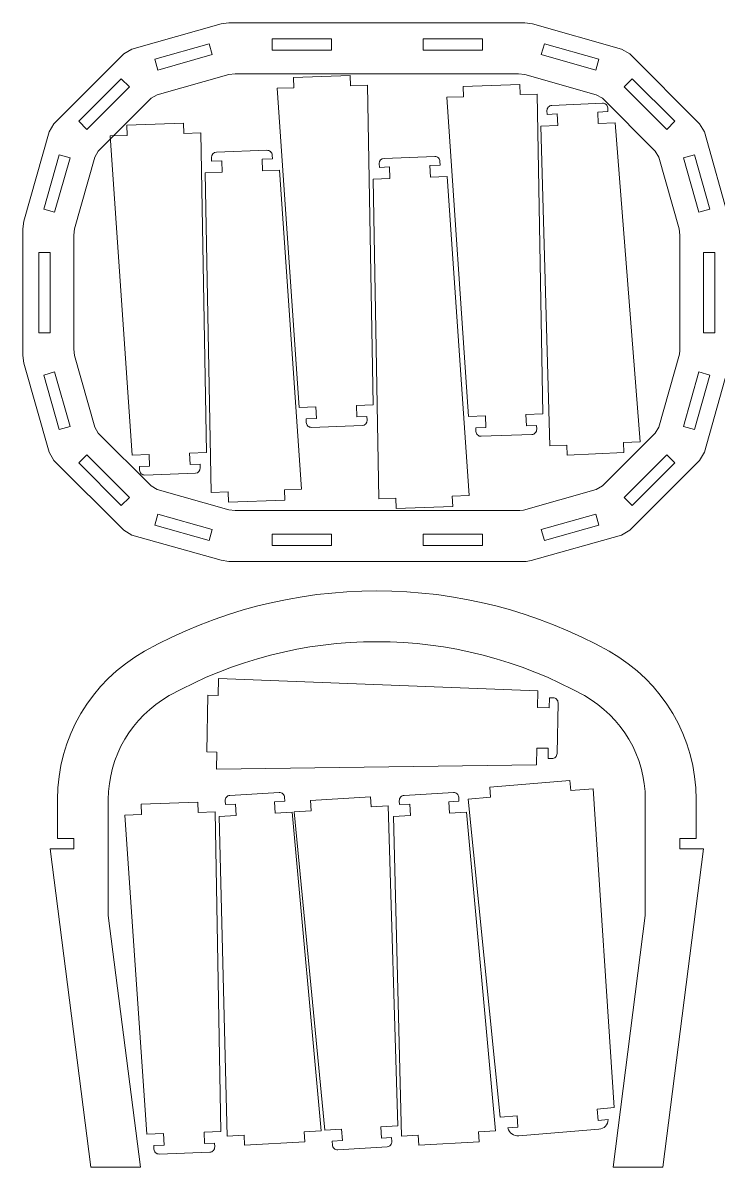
# Model space of a CAD drawing. Header units: centimetres. Extents: x -35.4 to 35.4, y -35.4 to 35.4.
# Drawn here: x -35.4 to 5.7, y -32.2 to 35.4 of the extents above; entities that cross this region are included whole.
import ezdxf

# ---------------------------------------------------------------- set-up
doc = ezdxf.new("R2010")
doc.units = ezdxf.units.CM
doc.header["$MEASUREMENT"] = 0
doc.layers.add('layer 1', color=7, linetype='Continuous')

msp = doc.modelspace()

# ---------------------------------------------------------------- linework, layer by layer
at = {"layer": 'layer 1', "color": 250, "lineweight": 9}
for points, knots in [([(4.61003, 29.39808), (4.61003, 29.39808), (0.49265, 33.51546), (0.49265, 33.51546), (0.49265, 33.51546), (0.49265, 33.51546), (0.00195, 33.8031), (0.00195, 33.8031), (0.00195, 33.8031), (0.00195, 33.8031), (-5.26412, 35.28886), (-5.26412, 35.28886), (-5.26412, 35.28886), (-5.26412, 35.28886), (-5.7126, 35.35091), (-5.7126, 35.35091), (-5.7126, 35.35091), (-5.7126, 35.35091), (-23.19644, 35.35091), (-23.19644, 35.35091), (-23.19644, 35.35091), (-23.19644, 35.35091), (-23.64492, 35.28886), (-23.64492, 35.28886), (-23.64492, 35.28886), (-23.64492, 35.28886), (-28.91099, 33.8031), (-28.91099, 33.8031), (-28.91099, 33.8031), (-28.91099, 33.8031), (-29.40169, 33.51546), (-29.40169, 33.51546), (-29.40169, 33.51546), (-29.40169, 33.51546), (-33.51907, 29.39808), (-33.51907, 29.39808), (-33.51907, 29.39808), (-33.51907, 29.39808), (-33.80671, 28.90738), (-33.80671, 28.90738), (-33.80671, 28.90738), (-33.80671, 28.90738), (-35.29247, 23.64131), (-35.29247, 23.64131), (-35.29247, 23.64131), (-35.29247, 23.64131), (-35.35452, 23.19283), (-35.35452, 23.19283), (-35.35452, 23.19283), (-35.35452, 23.19283), (-35.35452, 15.70899), (-35.35452, 15.70899), (-35.35452, 15.70899), (-35.35452, 15.70899), (-35.29247, 15.26051), (-35.29247, 15.26051), (-35.29247, 15.26051), (-35.29247, 15.26051), (-33.80671, 9.99444), (-33.80671, 9.99444), (-33.80671, 9.99444), (-33.80671, 9.99444), (-33.51907, 9.50374), (-33.51907, 9.50374), (-33.51907, 9.50374), (-33.51907, 9.50374), (-29.40169, 5.38636), (-29.40169, 5.38636), (-29.40169, 5.38636), (-29.40169, 5.38636), (-28.91099, 5.09872), (-28.91099, 5.09872), (-28.91099, 5.09872), (-28.91099, 5.09872), (-23.64492, 3.61296), (-23.64492, 3.61296), (-23.64492, 3.61296), (-23.64492, 3.61296), (-23.19644, 3.55091), (-23.19644, 3.55091), (-23.19644, 3.55091), (-23.19644, 3.55091), (-5.63964, 3.55091), (-5.63964, 3.55091), (-5.63964, 3.55091), (-5.63964, 3.55091), (-5.33434, 3.59315), (-5.33434, 3.59315), (-5.33434, 3.59315), (-5.33434, 3.59315), (0.00195, 5.09872), (0.00195, 5.09872), (0.00195, 5.09872), (0.00195, 5.09872), (0.49265, 5.38636), (0.49265, 5.38636), (0.49265, 5.38636), (0.49265, 5.38636), (4.61003, 9.50374), (4.61003, 9.50374), (4.61003, 9.50374), (4.61003, 9.50374), (4.89767, 9.99444), (4.89767, 9.99444), (4.89767, 9.99444), (4.89767, 9.99444), (6.40324, 15.33073), (6.40324, 15.33073), (6.40324, 15.33073), (6.40324, 15.33073), (6.44548, 15.63603), (6.44548, 15.63603), (6.44548, 15.63603), (6.44548, 15.63603), (6.44548, 23.19283), (6.44548, 23.19283), (6.44548, 23.19283), (6.44548, 23.19283), (6.38343, 23.64131), (6.38343, 23.64131), (6.38343, 23.64131), (6.38343, 23.64131), (4.89767, 28.90738), (4.89767, 28.90738), (4.89767, 28.90738), (4.89767, 28.90738), (4.61003, 29.39808), (4.61003, 29.39808)], [0, 0, 0, 0, 0.03030303, 0.03030303, 0.03030303, 0.03030303, 0.06060606, 0.06060606, 0.06060606, 0.06060606, 0.09090909, 0.09090909, 0.09090909, 0.09090909, 0.12121212, 0.12121212, 0.12121212, 0.12121212, 0.15151515, 0.15151515, 0.15151515, 0.15151515, 0.18181818, 0.18181818, 0.18181818, 0.18181818, 0.21212121, 0.21212121, 0.21212121, 0.21212121, 0.24242424, 0.24242424, 0.24242424, 0.24242424, 0.27272727, 0.27272727, 0.27272727, 0.27272727, 0.3030303, 0.3030303, 0.3030303, 0.3030303, 0.33333333, 0.33333333, 0.33333333, 0.33333333, 0.36363636, 0.36363636, 0.36363636, 0.36363636, 0.39393939, 0.39393939, 0.39393939, 0.39393939, 0.42424242, 0.42424242, 0.42424242, 0.42424242, 0.45454545, 0.45454545, 0.45454545, 0.45454545, 0.48484848, 0.48484848, 0.48484848, 0.48484848, 0.51515152, 0.51515152, 0.51515152, 0.51515152, 0.54545455, 0.54545455, 0.54545455, 0.54545455, 0.57575758, 0.57575758, 0.57575758, 0.57575758, 0.60606061, 0.60606061, 0.60606061, 0.60606061, 0.63636364, 0.63636364, 0.63636364, 0.63636364, 0.66666667, 0.66666667, 0.66666667, 0.66666667, 0.6969697, 0.6969697, 0.6969697, 0.6969697, 0.72727273, 0.72727273, 0.72727273, 0.72727273, 0.75757576, 0.75757576, 0.75757576, 0.75757576, 0.78787879, 0.78787879, 0.78787879, 0.78787879, 0.81818182, 0.81818182, 0.81818182, 0.81818182, 0.84848485, 0.84848485, 0.84848485, 0.84848485, 0.87878788, 0.87878788, 0.87878788, 0.87878788, 0.90909091, 0.90909091, 0.90909091, 0.90909091, 0.93939394, 0.93939394, 0.93939394, 0.93939394, 1, 1, 1, 1]), ([(-24.16929, 33.47527), (-24.16929, 33.47527), (-27.38757, 32.56728), (-27.38757, 32.56728), (-27.38757, 32.56728), (-27.38757, 32.56728), (-27.56955, 33.21227), (-27.56955, 33.21227), (-27.56955, 33.21227), (-27.56955, 33.21227), (-24.35127, 34.12026), (-24.35127, 34.12026), (-24.35127, 34.12026), (-24.35127, 34.12026), (-24.16929, 33.47527), (-24.16929, 33.47527)], [0, 0, 0, 0, 0.2, 0.2, 0.2, 0.2, 0.4, 0.4, 0.4, 0.4, 0.6, 0.6, 0.6, 0.6, 1, 1, 1, 1]), ([(-17.12625, 33.7471), (-17.12625, 33.7471), (-20.62625, 33.7471), (-20.62625, 33.7471), (-20.62625, 33.7471), (-20.62625, 33.7471), (-20.62625, 34.41727), (-20.62625, 34.41727), (-20.62625, 34.41727), (-20.62625, 34.41727), (-17.12625, 34.41727), (-17.12625, 34.41727), (-17.12625, 34.41727), (-17.12625, 34.41727), (-17.12625, 33.7471), (-17.12625, 33.7471)], [0, 0, 0, 0, 0.2, 0.2, 0.2, 0.2, 0.4, 0.4, 0.4, 0.4, 0.6, 0.6, 0.6, 0.6, 1, 1, 1, 1]), ([(-8.20983, 33.7471), (-8.20983, 33.7471), (-11.70983, 33.7471), (-11.70983, 33.7471), (-11.70983, 33.7471), (-11.70983, 33.7471), (-11.70983, 34.41727), (-11.70983, 34.41727), (-11.70983, 34.41727), (-11.70983, 34.41727), (-8.20983, 34.41727), (-8.20983, 34.41727), (-8.20983, 34.41727), (-8.20983, 34.41727), (-8.20983, 33.7471), (-8.20983, 33.7471)], [0, 0, 0, 0, 0.2, 0.2, 0.2, 0.2, 0.4, 0.4, 0.4, 0.4, 0.6, 0.6, 0.6, 0.6, 1, 1, 1, 1]), ([(-1.52147, 32.56728), (-1.52147, 32.56728), (-4.73975, 33.47527), (-4.73975, 33.47527), (-4.73975, 33.47527), (-4.73975, 33.47527), (-4.55777, 34.12026), (-4.55777, 34.12026), (-4.55777, 34.12026), (-4.55777, 34.12026), (-1.33949, 33.21227), (-1.33949, 33.21227), (-1.33949, 33.21227), (-1.33949, 33.21227), (-1.52147, 32.56728), (-1.52147, 32.56728)], [0, 0, 0, 0, 0.2, 0.2, 0.2, 0.2, 0.4, 0.4, 0.4, 0.4, 0.6, 0.6, 0.6, 0.6, 1, 1, 1, 1]), ([(-5.71842, 32.29991), (-5.71842, 32.29991), (-1.48809, 31.10638), (-1.48809, 31.10638), (-1.48809, 31.10638), (-1.48809, 31.10638), (-1.13242, 30.89789), (-1.13242, 30.89789), (-1.13242, 30.89789), (-1.13242, 30.89789), (1.99246, 27.77301), (1.99246, 27.77301), (1.99246, 27.77301), (1.99246, 27.77301), (2.20095, 27.41734), (2.20095, 27.41734), (2.20095, 27.41734), (2.20095, 27.41734), (3.39448, 23.18701), (3.39448, 23.18701), (3.39448, 23.18701), (3.39448, 23.18701), (3.44548, 22.81845), (3.44548, 22.81845), (3.44548, 22.81845), (3.44548, 22.81845), (3.44548, 16.01041), (3.44548, 16.01041), (3.44548, 16.01041), (3.44548, 16.01041), (3.4143, 15.78503), (3.4143, 15.78503), (3.4143, 15.78503), (3.4143, 15.78503), (2.20095, 11.48448), (2.20095, 11.48448), (2.20095, 11.48448), (2.20095, 11.48448), (1.99246, 11.12881), (1.99246, 11.12881), (1.99246, 11.12881), (1.99246, 11.12881), (-1.13242, 8.00393), (-1.13242, 8.00393), (-1.13242, 8.00393), (-1.13242, 8.00393), (-1.48809, 7.79544), (-1.48809, 7.79544), (-1.48809, 7.79544), (-1.48809, 7.79544), (-5.78864, 6.58209), (-5.78864, 6.58209), (-5.78864, 6.58209), (-5.78864, 6.58209), (-6.01402, 6.55091), (-6.01402, 6.55091), (-6.01402, 6.55091), (-6.01402, 6.55091), (-22.82206, 6.55091), (-22.82206, 6.55091), (-22.82206, 6.55091), (-22.82206, 6.55091), (-23.19062, 6.60191), (-23.19062, 6.60191), (-23.19062, 6.60191), (-23.19062, 6.60191), (-27.42095, 7.79544), (-27.42095, 7.79544), (-27.42095, 7.79544), (-27.42095, 7.79544), (-27.77662, 8.00393), (-27.77662, 8.00393), (-27.77662, 8.00393), (-27.77662, 8.00393), (-30.9015, 11.12881), (-30.9015, 11.12881), (-30.9015, 11.12881), (-30.9015, 11.12881), (-31.10999, 11.48448), (-31.10999, 11.48448), (-31.10999, 11.48448), (-31.10999, 11.48448), (-32.30352, 15.71481), (-32.30352, 15.71481), (-32.30352, 15.71481), (-32.30352, 15.71481), (-32.35452, 16.08337), (-32.35452, 16.08337), (-32.35452, 16.08337), (-32.35452, 16.08337), (-32.35452, 22.81845), (-32.35452, 22.81845), (-32.35452, 22.81845), (-32.35452, 22.81845), (-32.30352, 23.18701), (-32.30352, 23.18701), (-32.30352, 23.18701), (-32.30352, 23.18701), (-31.10999, 27.41734), (-31.10999, 27.41734), (-31.10999, 27.41734), (-31.10999, 27.41734), (-30.9015, 27.77301), (-30.9015, 27.77301), (-30.9015, 27.77301), (-30.9015, 27.77301), (-27.77662, 30.89789), (-27.77662, 30.89789), (-27.77662, 30.89789), (-27.77662, 30.89789), (-27.42095, 31.10638), (-27.42095, 31.10638), (-27.42095, 31.10638), (-27.42095, 31.10638), (-23.19062, 32.29991), (-23.19062, 32.29991), (-23.19062, 32.29991), (-23.19062, 32.29991), (-22.82206, 32.35091), (-22.82206, 32.35091), (-22.82206, 32.35091), (-22.82206, 32.35091), (-6.08698, 32.35091), (-6.08698, 32.35091), (-6.08698, 32.35091), (-6.08698, 32.35091), (-5.71842, 32.29991), (-5.71842, 32.29991)], [0, 0, 0, 0, 0.03030303, 0.03030303, 0.03030303, 0.03030303, 0.06060606, 0.06060606, 0.06060606, 0.06060606, 0.09090909, 0.09090909, 0.09090909, 0.09090909, 0.12121212, 0.12121212, 0.12121212, 0.12121212, 0.15151515, 0.15151515, 0.15151515, 0.15151515, 0.18181818, 0.18181818, 0.18181818, 0.18181818, 0.21212121, 0.21212121, 0.21212121, 0.21212121, 0.24242424, 0.24242424, 0.24242424, 0.24242424, 0.27272727, 0.27272727, 0.27272727, 0.27272727, 0.3030303, 0.3030303, 0.3030303, 0.3030303, 0.33333333, 0.33333333, 0.33333333, 0.33333333, 0.36363636, 0.36363636, 0.36363636, 0.36363636, 0.39393939, 0.39393939, 0.39393939, 0.39393939, 0.42424242, 0.42424242, 0.42424242, 0.42424242, 0.45454545, 0.45454545, 0.45454545, 0.45454545, 0.48484848, 0.48484848, 0.48484848, 0.48484848, 0.51515152, 0.51515152, 0.51515152, 0.51515152, 0.54545455, 0.54545455, 0.54545455, 0.54545455, 0.57575758, 0.57575758, 0.57575758, 0.57575758, 0.60606061, 0.60606061, 0.60606061, 0.60606061, 0.63636364, 0.63636364, 0.63636364, 0.63636364, 0.66666667, 0.66666667, 0.66666667, 0.66666667, 0.6969697, 0.6969697, 0.6969697, 0.6969697, 0.72727273, 0.72727273, 0.72727273, 0.72727273, 0.75757576, 0.75757576, 0.75757576, 0.75757576, 0.78787879, 0.78787879, 0.78787879, 0.78787879, 0.81818182, 0.81818182, 0.81818182, 0.81818182, 0.84848485, 0.84848485, 0.84848485, 0.84848485, 0.87878788, 0.87878788, 0.87878788, 0.87878788, 0.90909091, 0.90909091, 0.90909091, 0.90909091, 0.93939394, 0.93939394, 0.93939394, 0.93939394, 1, 1, 1, 1]), ([(-29.06762, 31.58247), (-29.06762, 31.58247), (-31.58608, 29.06401), (-31.58608, 29.06401), (-31.58608, 29.06401), (-31.58608, 29.06401), (-32.05996, 29.53789), (-32.05996, 29.53789), (-32.05996, 29.53789), (-32.05996, 29.53789), (-29.5415, 32.05635), (-29.5415, 32.05635), (-29.5415, 32.05635), (-29.5415, 32.05635), (-29.06762, 31.58247), (-29.06762, 31.58247)], [0, 0, 0, 0, 0.2, 0.2, 0.2, 0.2, 0.4, 0.4, 0.4, 0.4, 0.6, 0.6, 0.6, 0.6, 1, 1, 1, 1]), ([(-20.34394, 31.48599), (-20.34394, 31.48599), (-19.04763, 12.63776), (-19.04763, 12.63776), (-19.04763, 12.63776), (-19.04763, 12.63776), (-18.04828, 12.67346), (-18.04828, 12.67346), (-18.04828, 12.67346), (-18.04828, 12.67346), (-18.024, 11.99389), (-18.024, 11.99389), (-18.024, 11.99389), (-18.024, 11.99389), (-18.62362, 11.97247), (-18.62362, 11.97247), (-18.62362, 11.97247), (-18.62362, 11.97247), (-18.61576, 11.75261), (-18.61576, 11.75261), (-18.61576, 11.75261), (-18.61292, 11.6731), (-18.57861, 11.59798), (-18.52038, 11.54376), (-18.52038, 11.54376), (-18.46214, 11.48955), (-18.38476, 11.46068), (-18.30524, 11.46352), (-18.30524, 11.46352), (-18.30524, 11.46352), (-15.31758, 11.57027), (-15.31758, 11.57027), (-15.31758, 11.57027), (-15.152, 11.57618), (-15.02257, 11.7152), (-15.02849, 11.88078), (-15.02849, 11.88078), (-15.02849, 11.88078), (-15.03634, 12.10064), (-15.03634, 12.10064), (-15.03634, 12.10064), (-15.03634, 12.10064), (-15.63596, 12.07921), (-15.63596, 12.07921), (-15.63596, 12.07921), (-15.63596, 12.07921), (-15.66024, 12.75878), (-15.66024, 12.75878), (-15.66024, 12.75878), (-15.66024, 12.75878), (-14.66088, 12.79448), (-14.66088, 12.79448), (-14.66088, 12.79448), (-14.66088, 12.79448), (-15.00345, 31.67679), (-15.00345, 31.67679), (-15.00345, 31.67679), (-15.00345, 31.67679), (-16.00282, 31.64109), (-16.00282, 31.64109), (-16.00282, 31.64109), (-16.00282, 31.64109), (-16.02424, 32.24071), (-16.02424, 32.24071), (-16.02424, 32.24071), (-16.02424, 32.24071), (-19.36601, 32.12131), (-19.36601, 32.12131), (-19.36601, 32.12131), (-19.36601, 32.12131), (-19.34458, 31.5217), (-19.34458, 31.5217), (-19.34458, 31.5217), (-19.34458, 31.5217), (-20.34394, 31.48599), (-20.34394, 31.48599)], [0, 0, 0, 0, 0.05, 0.05, 0.05, 0.05, 0.1, 0.1, 0.1, 0.1, 0.15, 0.15, 0.15, 0.15, 0.2, 0.2, 0.2, 0.2, 0.25, 0.25, 0.25, 0.25, 0.3, 0.3, 0.3, 0.3, 0.35, 0.35, 0.35, 0.35, 0.4, 0.4, 0.4, 0.4, 0.45, 0.45, 0.45, 0.45, 0.5, 0.5, 0.5, 0.5, 0.55, 0.55, 0.55, 0.55, 0.6, 0.6, 0.6, 0.6, 0.65, 0.65, 0.65, 0.65, 0.7, 0.7, 0.7, 0.7, 0.75, 0.75, 0.75, 0.75, 0.8, 0.8, 0.8, 0.8, 0.85, 0.85, 0.85, 0.85, 0.9, 0.9, 0.9, 0.9, 1, 1, 1, 1]), ([(2.67704, 29.06401), (2.67704, 29.06401), (0.15858, 31.58247), (0.15858, 31.58247), (0.15858, 31.58247), (0.15858, 31.58247), (0.63246, 32.05635), (0.63246, 32.05635), (0.63246, 32.05635), (0.63246, 32.05635), (3.15092, 29.53789), (3.15092, 29.53789), (3.15092, 29.53789), (3.15092, 29.53789), (2.67704, 29.06401), (2.67704, 29.06401)], [0, 0, 0, 0, 0.2, 0.2, 0.2, 0.2, 0.4, 0.4, 0.4, 0.4, 0.6, 0.6, 0.6, 0.6, 1, 1, 1, 1]), ([(-4.98643, 31.14774), (-4.98643, 31.14774), (-4.64386, 12.26543), (-4.64386, 12.26543), (-4.64386, 12.26543), (-4.64386, 12.26543), (-5.64322, 12.22973), (-5.64322, 12.22973), (-5.64322, 12.22973), (-5.64322, 12.22973), (-5.61894, 11.55016), (-5.61894, 11.55016), (-5.61894, 11.55016), (-5.61894, 11.55016), (-5.01932, 11.57159), (-5.01932, 11.57159), (-5.01932, 11.57159), (-5.01932, 11.57159), (-5.01147, 11.35173), (-5.01147, 11.35173), (-5.01147, 11.35173), (-5.00863, 11.27221), (-5.03749, 11.19483), (-5.0917, 11.13659), (-5.0917, 11.13659), (-5.14592, 11.07837), (-5.22105, 11.04406), (-5.30056, 11.04122), (-5.30056, 11.04122), (-5.30056, 11.04122), (-8.28822, 10.93447), (-8.28822, 10.93447), (-8.28822, 10.93447), (-8.36774, 10.93163), (-8.44512, 10.9605), (-8.50336, 11.01471), (-8.50336, 11.01471), (-8.56159, 11.06893), (-8.5959, 11.14405), (-8.59874, 11.22356), (-8.59874, 11.22356), (-8.59874, 11.22356), (-8.6066, 11.44342), (-8.6066, 11.44342), (-8.6066, 11.44342), (-8.6066, 11.44342), (-8.00698, 11.46484), (-8.00698, 11.46484), (-8.00698, 11.46484), (-8.00698, 11.46484), (-8.03126, 12.14441), (-8.03126, 12.14441), (-8.03126, 12.14441), (-8.03126, 12.14441), (-9.03061, 12.10871), (-9.03061, 12.10871), (-9.03061, 12.10871), (-9.03061, 12.10871), (-10.32692, 30.95694), (-10.32692, 30.95694), (-10.32692, 30.95694), (-10.32692, 30.95694), (-9.32756, 30.99265), (-9.32756, 30.99265), (-9.32756, 30.99265), (-9.32756, 30.99265), (-9.34899, 31.59226), (-9.34899, 31.59226), (-9.34899, 31.59226), (-9.34899, 31.59226), (-6.00722, 31.71166), (-6.00722, 31.71166), (-6.00722, 31.71166), (-6.00722, 31.71166), (-5.9858, 31.11204), (-5.9858, 31.11204), (-5.9858, 31.11204), (-5.9858, 31.11204), (-4.98643, 31.14774), (-4.98643, 31.14774)], [0, 0, 0, 0, 0.04761905, 0.04761905, 0.04761905, 0.04761905, 0.0952381, 0.0952381, 0.0952381, 0.0952381, 0.14285714, 0.14285714, 0.14285714, 0.14285714, 0.19047619, 0.19047619, 0.19047619, 0.19047619, 0.23809524, 0.23809524, 0.23809524, 0.23809524, 0.28571429, 0.28571429, 0.28571429, 0.28571429, 0.33333333, 0.33333333, 0.33333333, 0.33333333, 0.38095238, 0.38095238, 0.38095238, 0.38095238, 0.42857143, 0.42857143, 0.42857143, 0.42857143, 0.47619048, 0.47619048, 0.47619048, 0.47619048, 0.52380952, 0.52380952, 0.52380952, 0.52380952, 0.57142857, 0.57142857, 0.57142857, 0.57142857, 0.61904762, 0.61904762, 0.61904762, 0.61904762, 0.66666667, 0.66666667, 0.66666667, 0.66666667, 0.71428571, 0.71428571, 0.71428571, 0.71428571, 0.76190476, 0.76190476, 0.76190476, 0.76190476, 0.80952381, 0.80952381, 0.80952381, 0.80952381, 0.85714286, 0.85714286, 0.85714286, 0.85714286, 0.9047619, 0.9047619, 0.9047619, 0.9047619, 1, 1, 1, 1]), ([(-4.23267, 10.37194), (-4.23267, 10.37194), (-4.76144, 29.24996), (-4.76144, 29.24996), (-4.76144, 29.24996), (-4.76144, 29.24996), (-3.76248, 29.29551), (-3.76248, 29.29551), (-3.76248, 29.29551), (-3.76248, 29.29551), (-3.79346, 29.97481), (-3.79346, 29.97481), (-3.79346, 29.97481), (-3.79346, 29.97481), (-4.39284, 29.94747), (-4.39284, 29.94747), (-4.39284, 29.94747), (-4.39284, 29.94747), (-4.40286, 30.16724), (-4.40286, 30.16724), (-4.40286, 30.16724), (-4.40648, 30.24673), (-4.37839, 30.32439), (-4.32475, 30.38316), (-4.32475, 30.38316), (-4.27111, 30.44191), (-4.19632, 30.47696), (-4.11684, 30.48058), (-4.11684, 30.48058), (-4.11684, 30.48058), (-1.13038, 30.61679), (-1.13038, 30.61679), (-1.13038, 30.61679), (-1.05089, 30.62042), (-0.97323, 30.59231), (-0.91446, 30.53868), (-0.91446, 30.53868), (-0.8557, 30.48503), (-0.82065, 30.41026), (-0.81703, 30.33078), (-0.81703, 30.33078), (-0.81703, 30.33078), (-0.807, 30.11101), (-0.807, 30.11101), (-0.807, 30.11101), (-0.807, 30.11101), (-1.40638, 30.08367), (-1.40638, 30.08367), (-1.40638, 30.08367), (-1.40638, 30.08367), (-1.3754, 29.40438), (-1.3754, 29.40438), (-1.3754, 29.40438), (-1.3754, 29.40438), (-0.37645, 29.44993), (-0.37645, 29.44993), (-0.37645, 29.44993), (-0.37645, 29.44993), (1.10567, 10.6154), (1.10567, 10.6154), (1.10567, 10.6154), (1.10567, 10.6154), (0.10671, 10.56984), (0.10671, 10.56984), (0.10671, 10.56984), (0.10671, 10.56984), (0.13406, 9.97047), (0.13406, 9.97047), (0.13406, 9.97047), (0.13406, 9.97047), (-3.20637, 9.81812), (-3.20637, 9.81812), (-3.20637, 9.81812), (-3.20637, 9.81812), (-3.23371, 10.4175), (-3.23371, 10.4175), (-3.23371, 10.4175), (-3.23371, 10.4175), (-4.23267, 10.37194), (-4.23267, 10.37194)], [0, 0, 0, 0, 0.04761905, 0.04761905, 0.04761905, 0.04761905, 0.0952381, 0.0952381, 0.0952381, 0.0952381, 0.14285714, 0.14285714, 0.14285714, 0.14285714, 0.19047619, 0.19047619, 0.19047619, 0.19047619, 0.23809524, 0.23809524, 0.23809524, 0.23809524, 0.28571429, 0.28571429, 0.28571429, 0.28571429, 0.33333333, 0.33333333, 0.33333333, 0.33333333, 0.38095238, 0.38095238, 0.38095238, 0.38095238, 0.42857143, 0.42857143, 0.42857143, 0.42857143, 0.47619048, 0.47619048, 0.47619048, 0.47619048, 0.52380952, 0.52380952, 0.52380952, 0.52380952, 0.57142857, 0.57142857, 0.57142857, 0.57142857, 0.61904762, 0.61904762, 0.61904762, 0.61904762, 0.66666667, 0.66666667, 0.66666667, 0.66666667, 0.71428571, 0.71428571, 0.71428571, 0.71428571, 0.76190476, 0.76190476, 0.76190476, 0.76190476, 0.80952381, 0.80952381, 0.80952381, 0.80952381, 0.85714286, 0.85714286, 0.85714286, 0.85714286, 0.9047619, 0.9047619, 0.9047619, 0.9047619, 1, 1, 1, 1]), ([(-30.19163, 28.67094), (-30.19163, 28.67094), (-28.89532, 9.82271), (-28.89532, 9.82271), (-28.89532, 9.82271), (-28.89532, 9.82271), (-27.89597, 9.85841), (-27.89597, 9.85841), (-27.89597, 9.85841), (-27.89597, 9.85841), (-27.87169, 9.17884), (-27.87169, 9.17884), (-27.87169, 9.17884), (-27.87169, 9.17884), (-28.47131, 9.15742), (-28.47131, 9.15742), (-28.47131, 9.15742), (-28.47131, 9.15742), (-28.46345, 8.93756), (-28.46345, 8.93756), (-28.46345, 8.93756), (-28.46061, 8.85805), (-28.4263, 8.78293), (-28.36807, 8.72871), (-28.36807, 8.72871), (-28.30983, 8.6745), (-28.23245, 8.64563), (-28.15293, 8.64847), (-28.15293, 8.64847), (-28.15293, 8.64847), (-25.16527, 8.75522), (-25.16527, 8.75522), (-25.16527, 8.75522), (-24.99969, 8.76113), (-24.87026, 8.90015), (-24.87618, 9.06573), (-24.87618, 9.06573), (-24.87618, 9.06573), (-24.88403, 9.28559), (-24.88403, 9.28559), (-24.88403, 9.28559), (-24.88403, 9.28559), (-25.48365, 9.26416), (-25.48365, 9.26416), (-25.48365, 9.26416), (-25.48365, 9.26416), (-25.50793, 9.94373), (-25.50793, 9.94373), (-25.50793, 9.94373), (-25.50793, 9.94373), (-24.50857, 9.97943), (-24.50857, 9.97943), (-24.50857, 9.97943), (-24.50857, 9.97943), (-24.85114, 28.86174), (-24.85114, 28.86174), (-24.85114, 28.86174), (-24.85114, 28.86174), (-25.85051, 28.82604), (-25.85051, 28.82604), (-25.85051, 28.82604), (-25.85051, 28.82604), (-25.87193, 29.42566), (-25.87193, 29.42566), (-25.87193, 29.42566), (-25.87193, 29.42566), (-29.2137, 29.30626), (-29.2137, 29.30626), (-29.2137, 29.30626), (-29.2137, 29.30626), (-29.19227, 28.70665), (-29.19227, 28.70665), (-29.19227, 28.70665), (-29.19227, 28.70665), (-30.19163, 28.67094), (-30.19163, 28.67094)], [0, 0, 0, 0, 0.05, 0.05, 0.05, 0.05, 0.1, 0.1, 0.1, 0.1, 0.15, 0.15, 0.15, 0.15, 0.2, 0.2, 0.2, 0.2, 0.25, 0.25, 0.25, 0.25, 0.3, 0.3, 0.3, 0.3, 0.35, 0.35, 0.35, 0.35, 0.4, 0.4, 0.4, 0.4, 0.45, 0.45, 0.45, 0.45, 0.5, 0.5, 0.5, 0.5, 0.55, 0.55, 0.55, 0.55, 0.6, 0.6, 0.6, 0.6, 0.65, 0.65, 0.65, 0.65, 0.7, 0.7, 0.7, 0.7, 0.75, 0.75, 0.75, 0.75, 0.8, 0.8, 0.8, 0.8, 0.85, 0.85, 0.85, 0.85, 0.9, 0.9, 0.9, 0.9, 1, 1, 1, 1]), ([(-18.89941, 7.80491), (-18.89941, 7.80491), (-20.19572, 26.65314), (-20.19572, 26.65314), (-20.19572, 26.65314), (-20.19572, 26.65314), (-21.19507, 26.61744), (-21.19507, 26.61744), (-21.19507, 26.61744), (-21.19507, 26.61744), (-21.21935, 27.29701), (-21.21935, 27.29701), (-21.21935, 27.29701), (-21.21935, 27.29701), (-20.61973, 27.31843), (-20.61973, 27.31843), (-20.61973, 27.31843), (-20.61973, 27.31843), (-20.62759, 27.53829), (-20.62759, 27.53829), (-20.62759, 27.53829), (-20.63043, 27.6178), (-20.66474, 27.69292), (-20.72297, 27.74714), (-20.72297, 27.74714), (-20.78121, 27.80135), (-20.85859, 27.83022), (-20.93811, 27.82738), (-20.93811, 27.82738), (-20.93811, 27.82738), (-23.92577, 27.72063), (-23.92577, 27.72063), (-23.92577, 27.72063), (-24.09135, 27.71472), (-24.22078, 27.5757), (-24.21486, 27.41012), (-24.21486, 27.41012), (-24.21486, 27.41012), (-24.20701, 27.19026), (-24.20701, 27.19026), (-24.20701, 27.19026), (-24.20701, 27.19026), (-23.60739, 27.21169), (-23.60739, 27.21169), (-23.60739, 27.21169), (-23.60739, 27.21169), (-23.58311, 26.53212), (-23.58311, 26.53212), (-23.58311, 26.53212), (-23.58311, 26.53212), (-24.58247, 26.49642), (-24.58247, 26.49642), (-24.58247, 26.49642), (-24.58247, 26.49642), (-24.2399, 7.61411), (-24.2399, 7.61411), (-24.2399, 7.61411), (-24.2399, 7.61411), (-23.24053, 7.64981), (-23.24053, 7.64981), (-23.24053, 7.64981), (-23.24053, 7.64981), (-23.21911, 7.05019), (-23.21911, 7.05019), (-23.21911, 7.05019), (-23.21911, 7.05019), (-19.87734, 7.16959), (-19.87734, 7.16959), (-19.87734, 7.16959), (-19.87734, 7.16959), (-19.89877, 7.7692), (-19.89877, 7.7692), (-19.89877, 7.7692), (-19.89877, 7.7692), (-18.89941, 7.80491), (-18.89941, 7.80491)], [0, 0, 0, 0, 0.05, 0.05, 0.05, 0.05, 0.1, 0.1, 0.1, 0.1, 0.15, 0.15, 0.15, 0.15, 0.2, 0.2, 0.2, 0.2, 0.25, 0.25, 0.25, 0.25, 0.3, 0.3, 0.3, 0.3, 0.35, 0.35, 0.35, 0.35, 0.4, 0.4, 0.4, 0.4, 0.45, 0.45, 0.45, 0.45, 0.5, 0.5, 0.5, 0.5, 0.55, 0.55, 0.55, 0.55, 0.6, 0.6, 0.6, 0.6, 0.65, 0.65, 0.65, 0.65, 0.7, 0.7, 0.7, 0.7, 0.75, 0.75, 0.75, 0.75, 0.8, 0.8, 0.8, 0.8, 0.85, 0.85, 0.85, 0.85, 0.9, 0.9, 0.9, 0.9, 1, 1, 1, 1]), ([(-32.57089, 27.38396), (-32.57089, 27.38396), (-33.47888, 24.16568), (-33.47888, 24.16568), (-33.47888, 24.16568), (-33.47888, 24.16568), (-34.12387, 24.34766), (-34.12387, 24.34766), (-34.12387, 24.34766), (-34.12387, 24.34766), (-33.21588, 27.56594), (-33.21588, 27.56594), (-33.21588, 27.56594), (-33.21588, 27.56594), (-32.57089, 27.38396), (-32.57089, 27.38396)], [0, 0, 0, 0, 0.2, 0.2, 0.2, 0.2, 0.4, 0.4, 0.4, 0.4, 0.6, 0.6, 0.6, 0.6, 1, 1, 1, 1]), ([(-8.99328, 7.43375), (-8.99328, 7.43375), (-10.28959, 26.28198), (-10.28959, 26.28198), (-10.28959, 26.28198), (-10.28959, 26.28198), (-11.28894, 26.24628), (-11.28894, 26.24628), (-11.28894, 26.24628), (-11.28894, 26.24628), (-11.31322, 26.92585), (-11.31322, 26.92585), (-11.31322, 26.92585), (-11.31322, 26.92585), (-10.7136, 26.94727), (-10.7136, 26.94727), (-10.7136, 26.94727), (-10.7136, 26.94727), (-10.72146, 27.16713), (-10.72146, 27.16713), (-10.72146, 27.16713), (-10.7243, 27.24664), (-10.75861, 27.32176), (-10.81684, 27.37598), (-10.81684, 27.37598), (-10.87508, 27.43019), (-10.95246, 27.45906), (-11.03198, 27.45622), (-11.03198, 27.45622), (-11.03198, 27.45622), (-14.01964, 27.34947), (-14.01964, 27.34947), (-14.01964, 27.34947), (-14.18522, 27.34356), (-14.31465, 27.20454), (-14.30873, 27.03896), (-14.30873, 27.03896), (-14.30873, 27.03896), (-14.30088, 26.8191), (-14.30088, 26.8191), (-14.30088, 26.8191), (-14.30088, 26.8191), (-13.70126, 26.84053), (-13.70126, 26.84053), (-13.70126, 26.84053), (-13.70126, 26.84053), (-13.67698, 26.16096), (-13.67698, 26.16096), (-13.67698, 26.16096), (-13.67698, 26.16096), (-14.67634, 26.12526), (-14.67634, 26.12526), (-14.67634, 26.12526), (-14.67634, 26.12526), (-14.33377, 7.24295), (-14.33377, 7.24295), (-14.33377, 7.24295), (-14.33377, 7.24295), (-13.3344, 7.27865), (-13.3344, 7.27865), (-13.3344, 7.27865), (-13.3344, 7.27865), (-13.31298, 6.67903), (-13.31298, 6.67903), (-13.31298, 6.67903), (-13.31298, 6.67903), (-9.97121, 6.79843), (-9.97121, 6.79843), (-9.97121, 6.79843), (-9.97121, 6.79843), (-9.99264, 7.39804), (-9.99264, 7.39804), (-9.99264, 7.39804), (-9.99264, 7.39804), (-8.99328, 7.43375), (-8.99328, 7.43375)], [0, 0, 0, 0, 0.05, 0.05, 0.05, 0.05, 0.1, 0.1, 0.1, 0.1, 0.15, 0.15, 0.15, 0.15, 0.2, 0.2, 0.2, 0.2, 0.25, 0.25, 0.25, 0.25, 0.3, 0.3, 0.3, 0.3, 0.35, 0.35, 0.35, 0.35, 0.4, 0.4, 0.4, 0.4, 0.45, 0.45, 0.45, 0.45, 0.5, 0.5, 0.5, 0.5, 0.55, 0.55, 0.55, 0.55, 0.6, 0.6, 0.6, 0.6, 0.65, 0.65, 0.65, 0.65, 0.7, 0.7, 0.7, 0.7, 0.75, 0.75, 0.75, 0.75, 0.8, 0.8, 0.8, 0.8, 0.85, 0.85, 0.85, 0.85, 0.9, 0.9, 0.9, 0.9, 1, 1, 1, 1]), ([(4.56984, 24.16568), (4.56984, 24.16568), (3.66185, 27.38396), (3.66185, 27.38396), (3.66185, 27.38396), (3.66185, 27.38396), (4.30684, 27.56594), (4.30684, 27.56594), (4.30684, 27.56594), (4.30684, 27.56594), (5.21483, 24.34766), (5.21483, 24.34766), (5.21483, 24.34766), (5.21483, 24.34766), (4.56984, 24.16568), (4.56984, 24.16568)], [0, 0, 0, 0, 0.2, 0.2, 0.2, 0.2, 0.4, 0.4, 0.4, 0.4, 0.6, 0.6, 0.6, 0.6, 1, 1, 1, 1]), ([(-33.7502, 21.79091), (-33.7502, 21.79091), (-33.7502, 17.03795), (-33.7502, 17.03795), (-33.7502, 17.03795), (-33.7502, 17.03795), (-34.42037, 17.03795), (-34.42037, 17.03795), (-34.42037, 17.03795), (-34.42037, 17.03795), (-34.42037, 21.79091), (-34.42037, 21.79091), (-34.42037, 21.79091), (-34.42037, 21.79091), (-33.7502, 21.79091), (-33.7502, 21.79091)], [0, 0, 0, 0, 0.2, 0.2, 0.2, 0.2, 0.4, 0.4, 0.4, 0.4, 0.6, 0.6, 0.6, 0.6, 1, 1, 1, 1]), ([(4.84116, 17.03795), (4.84116, 17.03795), (4.84116, 21.79091), (4.84116, 21.79091), (4.84116, 21.79091), (4.84116, 21.79091), (5.51133, 21.79091), (5.51133, 21.79091), (5.51133, 21.79091), (5.51133, 21.79091), (5.51133, 17.03795), (5.51133, 17.03795), (5.51133, 17.03795), (5.51133, 17.03795), (4.84116, 17.03795), (4.84116, 17.03795)], [0, 0, 0, 0, 0.2, 0.2, 0.2, 0.2, 0.4, 0.4, 0.4, 0.4, 0.6, 0.6, 0.6, 0.6, 1, 1, 1, 1]), ([(-33.47888, 14.73614), (-33.47888, 14.73614), (-32.57089, 11.51786), (-32.57089, 11.51786), (-32.57089, 11.51786), (-32.57089, 11.51786), (-33.21588, 11.33588), (-33.21588, 11.33588), (-33.21588, 11.33588), (-33.21588, 11.33588), (-34.12387, 14.55416), (-34.12387, 14.55416), (-34.12387, 14.55416), (-34.12387, 14.55416), (-33.47888, 14.73614), (-33.47888, 14.73614)], [0, 0, 0, 0, 0.2, 0.2, 0.2, 0.2, 0.4, 0.4, 0.4, 0.4, 0.6, 0.6, 0.6, 0.6, 1, 1, 1, 1]), ([(3.66185, 11.51786), (3.66185, 11.51786), (4.56984, 14.73614), (4.56984, 14.73614), (4.56984, 14.73614), (4.56984, 14.73614), (5.21483, 14.55416), (5.21483, 14.55416), (5.21483, 14.55416), (5.21483, 14.55416), (4.30684, 11.33588), (4.30684, 11.33588), (4.30684, 11.33588), (4.30684, 11.33588), (3.66185, 11.51786), (3.66185, 11.51786)], [0, 0, 0, 0, 0.2, 0.2, 0.2, 0.2, 0.4, 0.4, 0.4, 0.4, 0.6, 0.6, 0.6, 0.6, 1, 1, 1, 1]), ([(-31.58608, 9.83781), (-31.58608, 9.83781), (-29.06762, 7.31935), (-29.06762, 7.31935), (-29.06762, 7.31935), (-29.06762, 7.31935), (-29.5415, 6.84547), (-29.5415, 6.84547), (-29.5415, 6.84547), (-29.5415, 6.84547), (-32.05996, 9.36393), (-32.05996, 9.36393), (-32.05996, 9.36393), (-32.05996, 9.36393), (-31.58608, 9.83781), (-31.58608, 9.83781)], [0, 0, 0, 0, 0.2, 0.2, 0.2, 0.2, 0.4, 0.4, 0.4, 0.4, 0.6, 0.6, 0.6, 0.6, 1, 1, 1, 1]), ([(0.15858, 7.31935), (0.15858, 7.31935), (2.67704, 9.83781), (2.67704, 9.83781), (2.67704, 9.83781), (2.67704, 9.83781), (3.15092, 9.36393), (3.15092, 9.36393), (3.15092, 9.36393), (3.15092, 9.36393), (0.63246, 6.84547), (0.63246, 6.84547), (0.63246, 6.84547), (0.63246, 6.84547), (0.15858, 7.31935), (0.15858, 7.31935)], [0, 0, 0, 0, 0.2, 0.2, 0.2, 0.2, 0.4, 0.4, 0.4, 0.4, 0.6, 0.6, 0.6, 0.6, 1, 1, 1, 1]), ([(-27.38757, 6.33454), (-27.38757, 6.33454), (-24.16929, 5.42655), (-24.16929, 5.42655), (-24.16929, 5.42655), (-24.16929, 5.42655), (-24.35127, 4.78156), (-24.35127, 4.78156), (-24.35127, 4.78156), (-24.35127, 4.78156), (-27.56955, 5.68955), (-27.56955, 5.68955), (-27.56955, 5.68955), (-27.56955, 5.68955), (-27.38757, 6.33454), (-27.38757, 6.33454)], [0, 0, 0, 0, 0.2, 0.2, 0.2, 0.2, 0.4, 0.4, 0.4, 0.4, 0.6, 0.6, 0.6, 0.6, 1, 1, 1, 1]), ([(-1.52147, 6.33454), (-1.52147, 6.33454), (-1.33949, 5.68955), (-1.33949, 5.68955), (-1.33949, 5.68955), (-1.33949, 5.68955), (-4.55777, 4.78156), (-4.55777, 4.78156), (-4.55777, 4.78156), (-4.55777, 4.78156), (-4.73975, 5.42655), (-4.73975, 5.42655), (-4.73975, 5.42655), (-4.73975, 5.42655), (-1.52147, 6.33454), (-1.52147, 6.33454)], [0, 0, 0, 0, 0.2, 0.2, 0.2, 0.2, 0.4, 0.4, 0.4, 0.4, 0.6, 0.6, 0.6, 0.6, 1, 1, 1, 1]), ([(-20.62625, 5.15472), (-20.62625, 5.15472), (-17.12625, 5.15472), (-17.12625, 5.15472), (-17.12625, 5.15472), (-17.12625, 5.15472), (-17.12625, 4.48455), (-17.12625, 4.48455), (-17.12625, 4.48455), (-17.12625, 4.48455), (-20.62625, 4.48455), (-20.62625, 4.48455), (-20.62625, 4.48455), (-20.62625, 4.48455), (-20.62625, 5.15472), (-20.62625, 5.15472)], [0, 0, 0, 0, 0.2, 0.2, 0.2, 0.2, 0.4, 0.4, 0.4, 0.4, 0.6, 0.6, 0.6, 0.6, 1, 1, 1, 1]), ([(-11.70983, 5.15472), (-11.70983, 5.15472), (-8.20983, 5.15472), (-8.20983, 5.15472), (-8.20983, 5.15472), (-8.20983, 5.15472), (-8.20983, 4.48455), (-8.20983, 4.48455), (-8.20983, 4.48455), (-8.20983, 4.48455), (-11.70983, 4.48455), (-11.70983, 4.48455), (-11.70983, 4.48455), (-11.70983, 4.48455), (-11.70983, 5.15472), (-11.70983, 5.15472)], [0, 0, 0, 0, 0.2, 0.2, 0.2, 0.2, 0.4, 0.4, 0.4, 0.4, 0.6, 0.6, 0.6, 0.6, 1, 1, 1, 1]), ([(-26.70945, -4.38084), (-19.09039, -0.12995), (-9.8129, -0.12995), (-2.19384, -4.38084), (-2.19384, -4.38084), (0.02813, -5.62054), (1.40517, -7.96569), (1.40517, -10.5101), (1.40517, -10.5101), (1.40517, -10.5101), (1.40517, -17.37083), (1.40517, -17.37083), (1.40517, -17.37083), (1.40517, -17.37083), (-0.49083, -32.22282), (-0.49083, -32.22282), (-0.49083, -32.22282), (-0.49083, -32.22282), (2.44348, -32.22282), (2.44348, -32.22282), (2.44348, -32.22282), (2.44348, -32.22282), (4.84348, -13.42283), (4.84348, -13.42283), (4.84348, -13.42283), (4.84348, -13.42283), (3.44835, -13.42283), (3.44835, -13.42283), (3.44835, -13.42283), (3.44835, -13.42283), (3.44835, -12.82283), (3.44835, -12.82283), (3.44835, -12.82283), (3.44835, -12.82283), (4.40517, -12.82283), (4.40517, -12.82283), (4.40517, -12.82283), (4.40517, -12.82283), (4.40517, -10.5101), (4.40517, -10.5101), (4.40517, -10.5101), (4.40517, -6.87814), (2.43955, -3.5306), (-0.73216, -1.76101), (-0.73216, -1.76101), (-9.25975, 2.99678), (-19.64354, 2.99678), (-28.17113, -1.76101), (-28.17113, -1.76101), (-31.34284, -3.5306), (-33.30846, -6.87814), (-33.30846, -10.5101), (-33.30846, -10.5101), (-33.30846, -10.5101), (-33.30846, -12.82283), (-33.30846, -12.82283), (-33.30846, -12.82283), (-33.30846, -12.82283), (-32.35164, -12.82283), (-32.35164, -12.82283), (-32.35164, -12.82283), (-32.35164, -12.82283), (-32.35164, -13.42283), (-32.35164, -13.42283), (-32.35164, -13.42283), (-32.35164, -13.42283), (-33.74677, -13.42283), (-33.74677, -13.42283), (-33.74677, -13.42283), (-33.74677, -13.42283), (-31.34677, -32.22282), (-31.34677, -32.22282), (-31.34677, -32.22282), (-31.34677, -32.22282), (-28.41246, -32.22282), (-28.41246, -32.22282), (-28.41246, -32.22282), (-28.41246, -32.22282), (-30.30846, -17.37083), (-30.30846, -17.37083), (-30.30846, -17.37083), (-30.30846, -17.37083), (-30.30846, -10.5101), (-30.30846, -10.5101), (-30.30846, -10.5101), (-30.30846, -7.96569), (-28.93142, -5.62054), (-26.70945, -4.38084)], [0, 0, 0, 0, 0.04347826, 0.04347826, 0.04347826, 0.04347826, 0.08695652, 0.08695652, 0.08695652, 0.08695652, 0.13043478, 0.13043478, 0.13043478, 0.13043478, 0.17391304, 0.17391304, 0.17391304, 0.17391304, 0.2173913, 0.2173913, 0.2173913, 0.2173913, 0.26086957, 0.26086957, 0.26086957, 0.26086957, 0.30434783, 0.30434783, 0.30434783, 0.30434783, 0.34782609, 0.34782609, 0.34782609, 0.34782609, 0.39130435, 0.39130435, 0.39130435, 0.39130435, 0.43478261, 0.43478261, 0.43478261, 0.43478261, 0.47826087, 0.47826087, 0.47826087, 0.47826087, 0.52173913, 0.52173913, 0.52173913, 0.52173913, 0.56521739, 0.56521739, 0.56521739, 0.56521739, 0.60869565, 0.60869565, 0.60869565, 0.60869565, 0.65217391, 0.65217391, 0.65217391, 0.65217391, 0.69565217, 0.69565217, 0.69565217, 0.69565217, 0.73913043, 0.73913043, 0.73913043, 0.73913043, 0.7826087, 0.7826087, 0.7826087, 0.7826087, 0.82608696, 0.82608696, 0.82608696, 0.82608696, 0.86956522, 0.86956522, 0.86956522, 0.86956522, 0.91304348, 0.91304348, 0.91304348, 0.91304348, 1, 1, 1, 1]), ([(-23.80672, -3.37025), (-23.80672, -3.37025), (-4.93486, -4.08575), (-4.93486, -4.08575), (-4.93486, -4.08575), (-4.93486, -4.08575), (-4.95519, -5.08554), (-4.95519, -5.08554), (-4.95519, -5.08554), (-4.95519, -5.08554), (-4.27533, -5.09936), (-4.27533, -5.09936), (-4.27533, -5.09936), (-4.27533, -5.09936), (-4.26314, -4.49948), (-4.26314, -4.49948), (-4.26314, -4.49948), (-4.26314, -4.49948), (-4.04319, -4.50396), (-4.04319, -4.50396), (-4.04319, -4.50396), (-3.96363, -4.50557), (-3.88799, -4.53872), (-3.83288, -4.59611), (-3.83288, -4.59611), (-3.77778, -4.65351), (-3.74774, -4.73044), (-3.74935, -4.80998), (-3.74935, -4.80998), (-3.74935, -4.80998), (-3.8101, -7.79893), (-3.8101, -7.79893), (-3.8101, -7.79893), (-3.81172, -7.87849), (-3.84488, -7.95413), (-3.90226, -8.00924), (-3.90226, -8.00924), (-3.95966, -8.06434), (-4.03658, -8.09439), (-4.11613, -8.09277), (-4.11613, -8.09277), (-4.11613, -8.09277), (-4.33608, -8.08831), (-4.33608, -8.08831), (-4.33608, -8.08831), (-4.33608, -8.08831), (-4.32389, -7.48843), (-4.32389, -7.48843), (-4.32389, -7.48843), (-4.32389, -7.48843), (-5.00375, -7.47461), (-5.00375, -7.47461), (-5.00375, -7.47461), (-5.00375, -7.47461), (-5.02407, -8.47439), (-5.02407, -8.47439), (-5.02407, -8.47439), (-5.02407, -8.47439), (-23.91532, -8.71305), (-23.91532, -8.71305), (-23.91532, -8.71305), (-23.91532, -8.71305), (-23.89501, -7.71325), (-23.89501, -7.71325), (-23.89501, -7.71325), (-23.89501, -7.71325), (-24.49487, -7.70107), (-24.49487, -7.70107), (-24.49487, -7.70107), (-24.49487, -7.70107), (-24.42693, -4.35786), (-24.42693, -4.35786), (-24.42693, -4.35786), (-24.42693, -4.35786), (-23.82705, -4.37005), (-23.82705, -4.37005), (-23.82705, -4.37005), (-23.82705, -4.37005), (-23.80672, -3.37025), (-23.80672, -3.37025)], [0, 0, 0, 0, 0.04761905, 0.04761905, 0.04761905, 0.04761905, 0.0952381, 0.0952381, 0.0952381, 0.0952381, 0.14285714, 0.14285714, 0.14285714, 0.14285714, 0.19047619, 0.19047619, 0.19047619, 0.19047619, 0.23809524, 0.23809524, 0.23809524, 0.23809524, 0.28571429, 0.28571429, 0.28571429, 0.28571429, 0.33333333, 0.33333333, 0.33333333, 0.33333333, 0.38095238, 0.38095238, 0.38095238, 0.38095238, 0.42857143, 0.42857143, 0.42857143, 0.42857143, 0.47619048, 0.47619048, 0.47619048, 0.47619048, 0.52380952, 0.52380952, 0.52380952, 0.52380952, 0.57142857, 0.57142857, 0.57142857, 0.57142857, 0.61904762, 0.61904762, 0.61904762, 0.61904762, 0.66666667, 0.66666667, 0.66666667, 0.66666667, 0.71428571, 0.71428571, 0.71428571, 0.71428571, 0.76190476, 0.76190476, 0.76190476, 0.76190476, 0.80952381, 0.80952381, 0.80952381, 0.80952381, 0.85714286, 0.85714286, 0.85714286, 0.85714286, 0.9047619, 0.9047619, 0.9047619, 0.9047619, 1, 1, 1, 1]), ([(-9.0592, -10.48694), (-9.0592, -10.48694), (-7.16843, -29.26743), (-7.16843, -29.26743), (-7.16843, -29.26743), (-7.16843, -29.26743), (-6.17185, -29.18475), (-6.17185, -29.18475), (-6.17185, -29.18475), (-6.17185, -29.18475), (-6.11563, -29.86243), (-6.11563, -29.86243), (-6.11563, -29.86243), (-6.11563, -29.86243), (-6.70824, -29.91159), (-6.70824, -29.91159), (-6.70824, -29.91159), (-6.6437, -30.20503), (-6.37206, -30.40548), (-6.07264, -30.38064), (-6.07264, -30.38064), (-6.07264, -30.38064), (-1.33597, -29.9877), (-1.33597, -29.9877), (-1.33597, -29.9877), (-1.03655, -29.96286), (-0.80166, -29.72039), (-0.78636, -29.42032), (-0.78636, -29.42032), (-0.78636, -29.42032), (-1.37896, -29.46949), (-1.37896, -29.46949), (-1.37896, -29.46949), (-1.37896, -29.46949), (-1.43518, -28.79181), (-1.43518, -28.79181), (-1.43518, -28.79181), (-1.43518, -28.79181), (-0.43861, -28.70914), (-0.43861, -28.70914), (-0.43861, -28.70914), (-0.43861, -28.70914), (-1.66834, -9.87382), (-1.66834, -9.87382), (-1.66834, -9.87382), (-1.66834, -9.87382), (-2.99543, -9.98391), (-2.99543, -9.98391), (-2.99543, -9.98391), (-2.99543, -9.98391), (-3.04504, -9.38596), (-3.04504, -9.38596), (-3.04504, -9.38596), (-3.04504, -9.38596), (-7.78171, -9.7789), (-7.78171, -9.7789), (-7.78171, -9.7789), (-7.78171, -9.7789), (-7.7321, -10.37685), (-7.7321, -10.37685), (-7.7321, -10.37685), (-7.7321, -10.37685), (-9.0592, -10.48694), (-9.0592, -10.48694)], [0, 0, 0, 0, 0.05882353, 0.05882353, 0.05882353, 0.05882353, 0.11764706, 0.11764706, 0.11764706, 0.11764706, 0.17647059, 0.17647059, 0.17647059, 0.17647059, 0.23529412, 0.23529412, 0.23529412, 0.23529412, 0.29411765, 0.29411765, 0.29411765, 0.29411765, 0.35294118, 0.35294118, 0.35294118, 0.35294118, 0.41176471, 0.41176471, 0.41176471, 0.41176471, 0.47058824, 0.47058824, 0.47058824, 0.47058824, 0.52941176, 0.52941176, 0.52941176, 0.52941176, 0.58823529, 0.58823529, 0.58823529, 0.58823529, 0.64705882, 0.64705882, 0.64705882, 0.64705882, 0.70588235, 0.70588235, 0.70588235, 0.70588235, 0.76470588, 0.76470588, 0.76470588, 0.76470588, 0.82352941, 0.82352941, 0.82352941, 0.82352941, 0.88235294, 0.88235294, 0.88235294, 0.88235294, 1, 1, 1, 1]), ([(-17.73829, -30.07397), (-17.73829, -30.07397), (-19.44838, -11.25876), (-19.44838, -11.25876), (-19.44838, -11.25876), (-19.44838, -11.25876), (-20.44671, -11.31641), (-20.44671, -11.31641), (-20.44671, -11.31641), (-20.44671, -11.31641), (-20.48533, -10.64752), (-20.48533, -10.64752), (-20.48533, -10.64752), (-20.48533, -10.64752), (-19.88634, -10.61294), (-19.88634, -10.61294), (-19.88634, -10.61294), (-19.88634, -10.61294), (-19.89959, -10.38332), (-19.89959, -10.38332), (-19.89959, -10.38332), (-19.90418, -10.30389), (-19.94014, -10.22952), (-19.99954, -10.1766), (-19.99954, -10.1766), (-20.05896, -10.12368), (-20.13696, -10.09653), (-20.21639, -10.10111), (-20.21639, -10.10111), (-20.21639, -10.10111), (-23.12814, -10.26927), (-23.12814, -10.26927), (-23.12814, -10.26927), (-23.20758, -10.27385), (-23.28193, -10.3098), (-23.33485, -10.36922), (-23.33485, -10.36922), (-23.38778, -10.42863), (-23.41494, -10.50663), (-23.41034, -10.58606), (-23.41034, -10.58606), (-23.41034, -10.58606), (-23.39709, -10.81567), (-23.39709, -10.81567), (-23.39709, -10.81567), (-23.39709, -10.81567), (-22.79808, -10.78108), (-22.79808, -10.78108), (-22.79808, -10.78108), (-22.79808, -10.78108), (-22.75946, -11.44996), (-22.75946, -11.44996), (-22.75946, -11.44996), (-22.75946, -11.44996), (-23.75779, -11.50761), (-23.75779, -11.50761), (-23.75779, -11.50761), (-23.75779, -11.50761), (-23.29065, -30.3946), (-23.29065, -30.3946), (-23.29065, -30.3946), (-23.29065, -30.3946), (-22.29234, -30.33695), (-22.29234, -30.33695), (-22.29234, -30.33695), (-22.29234, -30.33695), (-22.25774, -30.93595), (-22.25774, -30.93595), (-22.25774, -30.93595), (-22.25774, -30.93595), (-18.70203, -30.73062), (-18.70203, -30.73062), (-18.70203, -30.73062), (-18.70203, -30.73062), (-18.73662, -30.13162), (-18.73662, -30.13162), (-18.73662, -30.13162), (-18.73662, -30.13162), (-17.73829, -30.07397), (-17.73829, -30.07397)], [0, 0, 0, 0, 0.04761905, 0.04761905, 0.04761905, 0.04761905, 0.0952381, 0.0952381, 0.0952381, 0.0952381, 0.14285714, 0.14285714, 0.14285714, 0.14285714, 0.19047619, 0.19047619, 0.19047619, 0.19047619, 0.23809524, 0.23809524, 0.23809524, 0.23809524, 0.28571429, 0.28571429, 0.28571429, 0.28571429, 0.33333333, 0.33333333, 0.33333333, 0.33333333, 0.38095238, 0.38095238, 0.38095238, 0.38095238, 0.42857143, 0.42857143, 0.42857143, 0.42857143, 0.47619048, 0.47619048, 0.47619048, 0.47619048, 0.52380952, 0.52380952, 0.52380952, 0.52380952, 0.57142857, 0.57142857, 0.57142857, 0.57142857, 0.61904762, 0.61904762, 0.61904762, 0.61904762, 0.66666667, 0.66666667, 0.66666667, 0.66666667, 0.71428571, 0.71428571, 0.71428571, 0.71428571, 0.76190476, 0.76190476, 0.76190476, 0.76190476, 0.80952381, 0.80952381, 0.80952381, 0.80952381, 0.85714286, 0.85714286, 0.85714286, 0.85714286, 0.9047619, 0.9047619, 0.9047619, 0.9047619, 1, 1, 1, 1]), ([(-7.45129, -30.07397), (-7.45129, -30.07397), (-9.16138, -11.25876), (-9.16138, -11.25876), (-9.16138, -11.25876), (-9.16138, -11.25876), (-10.15971, -11.31641), (-10.15971, -11.31641), (-10.15971, -11.31641), (-10.15971, -11.31641), (-10.19833, -10.64752), (-10.19833, -10.64752), (-10.19833, -10.64752), (-10.19833, -10.64752), (-9.59934, -10.61294), (-9.59934, -10.61294), (-9.59934, -10.61294), (-9.59934, -10.61294), (-9.61259, -10.38332), (-9.61259, -10.38332), (-9.61259, -10.38332), (-9.61718, -10.30389), (-9.65314, -10.22952), (-9.71254, -10.1766), (-9.71254, -10.1766), (-9.77196, -10.12368), (-9.84996, -10.09653), (-9.92939, -10.10111), (-9.92939, -10.10111), (-9.92939, -10.10111), (-12.84114, -10.26927), (-12.84114, -10.26927), (-12.84114, -10.26927), (-12.92058, -10.27385), (-12.99493, -10.3098), (-13.04785, -10.36922), (-13.04785, -10.36922), (-13.10078, -10.42863), (-13.12794, -10.50663), (-13.12334, -10.58606), (-13.12334, -10.58606), (-13.12334, -10.58606), (-13.11009, -10.81567), (-13.11009, -10.81567), (-13.11009, -10.81567), (-13.11009, -10.81567), (-12.51108, -10.78108), (-12.51108, -10.78108), (-12.51108, -10.78108), (-12.51108, -10.78108), (-12.47246, -11.44996), (-12.47246, -11.44996), (-12.47246, -11.44996), (-12.47246, -11.44996), (-13.47079, -11.50761), (-13.47079, -11.50761), (-13.47079, -11.50761), (-13.47079, -11.50761), (-13.00365, -30.3946), (-13.00365, -30.3946), (-13.00365, -30.3946), (-13.00365, -30.3946), (-12.00534, -30.33695), (-12.00534, -30.33695), (-12.00534, -30.33695), (-12.00534, -30.33695), (-11.97074, -30.93595), (-11.97074, -30.93595), (-11.97074, -30.93595), (-11.97074, -30.93595), (-8.41503, -30.73062), (-8.41503, -30.73062), (-8.41503, -30.73062), (-8.41503, -30.73062), (-8.44962, -30.13162), (-8.44962, -30.13162), (-8.44962, -30.13162), (-8.44962, -30.13162), (-7.45129, -30.07397), (-7.45129, -30.07397)], [0, 0, 0, 0, 0.04761905, 0.04761905, 0.04761905, 0.04761905, 0.0952381, 0.0952381, 0.0952381, 0.0952381, 0.14285714, 0.14285714, 0.14285714, 0.14285714, 0.19047619, 0.19047619, 0.19047619, 0.19047619, 0.23809524, 0.23809524, 0.23809524, 0.23809524, 0.28571429, 0.28571429, 0.28571429, 0.28571429, 0.33333333, 0.33333333, 0.33333333, 0.33333333, 0.38095238, 0.38095238, 0.38095238, 0.38095238, 0.42857143, 0.42857143, 0.42857143, 0.42857143, 0.47619048, 0.47619048, 0.47619048, 0.47619048, 0.52380952, 0.52380952, 0.52380952, 0.52380952, 0.57142857, 0.57142857, 0.57142857, 0.57142857, 0.61904762, 0.61904762, 0.61904762, 0.61904762, 0.66666667, 0.66666667, 0.66666667, 0.66666667, 0.71428571, 0.71428571, 0.71428571, 0.71428571, 0.76190476, 0.76190476, 0.76190476, 0.76190476, 0.80952381, 0.80952381, 0.80952381, 0.80952381, 0.85714286, 0.85714286, 0.85714286, 0.85714286, 0.9047619, 0.9047619, 0.9047619, 0.9047619, 1, 1, 1, 1]), ([(-23.99971, -11.23811), (-23.99971, -11.23811), (-23.65714, -30.12042), (-23.65714, -30.12042), (-23.65714, -30.12042), (-23.65714, -30.12042), (-24.6565, -30.15612), (-24.6565, -30.15612), (-24.6565, -30.15612), (-24.6565, -30.15612), (-24.63222, -30.83569), (-24.63222, -30.83569), (-24.63222, -30.83569), (-24.63222, -30.83569), (-24.0326, -30.81426), (-24.0326, -30.81426), (-24.0326, -30.81426), (-24.0326, -30.81426), (-24.02475, -31.03412), (-24.02475, -31.03412), (-24.02475, -31.03412), (-24.02191, -31.11364), (-24.05077, -31.19102), (-24.10498, -31.24926), (-24.10498, -31.24926), (-24.1592, -31.30748), (-24.23433, -31.34179), (-24.31384, -31.34463), (-24.31384, -31.34463), (-24.31384, -31.34463), (-27.3015, -31.45138), (-27.3015, -31.45138), (-27.3015, -31.45138), (-27.38102, -31.45422), (-27.4584, -31.42535), (-27.51664, -31.37114), (-27.51664, -31.37114), (-27.57487, -31.31692), (-27.60918, -31.2418), (-27.61202, -31.16229), (-27.61202, -31.16229), (-27.61202, -31.16229), (-27.61988, -30.94243), (-27.61988, -30.94243), (-27.61988, -30.94243), (-27.61988, -30.94243), (-27.02026, -30.92101), (-27.02026, -30.92101), (-27.02026, -30.92101), (-27.02026, -30.92101), (-27.04454, -30.24144), (-27.04454, -30.24144), (-27.04454, -30.24144), (-27.04454, -30.24144), (-28.04389, -30.27714), (-28.04389, -30.27714), (-28.04389, -30.27714), (-28.04389, -30.27714), (-29.3402, -11.42891), (-29.3402, -11.42891), (-29.3402, -11.42891), (-29.3402, -11.42891), (-28.34084, -11.3932), (-28.34084, -11.3932), (-28.34084, -11.3932), (-28.34084, -11.3932), (-28.36227, -10.79359), (-28.36227, -10.79359), (-28.36227, -10.79359), (-28.36227, -10.79359), (-25.0205, -10.67419), (-25.0205, -10.67419), (-25.0205, -10.67419), (-25.0205, -10.67419), (-24.99908, -11.27381), (-24.99908, -11.27381), (-24.99908, -11.27381), (-24.99908, -11.27381), (-23.99971, -11.23811), (-23.99971, -11.23811)], [0, 0, 0, 0, 0.04761905, 0.04761905, 0.04761905, 0.04761905, 0.0952381, 0.0952381, 0.0952381, 0.0952381, 0.14285714, 0.14285714, 0.14285714, 0.14285714, 0.19047619, 0.19047619, 0.19047619, 0.19047619, 0.23809524, 0.23809524, 0.23809524, 0.23809524, 0.28571429, 0.28571429, 0.28571429, 0.28571429, 0.33333333, 0.33333333, 0.33333333, 0.33333333, 0.38095238, 0.38095238, 0.38095238, 0.38095238, 0.42857143, 0.42857143, 0.42857143, 0.42857143, 0.47619048, 0.47619048, 0.47619048, 0.47619048, 0.52380952, 0.52380952, 0.52380952, 0.52380952, 0.57142857, 0.57142857, 0.57142857, 0.57142857, 0.61904762, 0.61904762, 0.61904762, 0.61904762, 0.66666667, 0.66666667, 0.66666667, 0.66666667, 0.71428571, 0.71428571, 0.71428571, 0.71428571, 0.76190476, 0.76190476, 0.76190476, 0.76190476, 0.80952381, 0.80952381, 0.80952381, 0.80952381, 0.85714286, 0.85714286, 0.85714286, 0.85714286, 0.9047619, 0.9047619, 0.9047619, 0.9047619, 1, 1, 1, 1]), ([(-13.78241, -10.8928), (-13.78241, -10.8928), (-13.22022, -29.7772), (-13.22022, -29.7772), (-13.22022, -29.7772), (-13.22022, -29.7772), (-14.21825, -29.83988), (-14.21825, -29.83988), (-14.21825, -29.83988), (-14.21825, -29.83988), (-14.17626, -30.50856), (-14.17626, -30.50856), (-14.17626, -30.50856), (-14.17626, -30.50856), (-13.57744, -30.47095), (-13.57744, -30.47095), (-13.57744, -30.47095), (-13.57744, -30.47095), (-13.56302, -30.7005), (-13.56302, -30.7005), (-13.56302, -30.7005), (-13.55804, -30.7799), (-13.5848, -30.85805), (-13.63742, -30.91772), (-13.63742, -30.91772), (-13.69004, -30.9774), (-13.76422, -31.01372), (-13.84363, -31.01871), (-13.84363, -31.01871), (-13.84363, -31.01871), (-16.7545, -31.20151), (-16.7545, -31.20151), (-16.7545, -31.20151), (-16.83391, -31.2065), (-16.91204, -31.17973), (-16.97172, -31.12711), (-16.97172, -31.12711), (-17.0314, -31.07448), (-17.06773, -31.00031), (-17.07271, -30.9209), (-17.07271, -30.9209), (-17.07271, -30.9209), (-17.08713, -30.69136), (-17.08713, -30.69136), (-17.08713, -30.69136), (-17.08713, -30.69136), (-16.4883, -30.65375), (-16.4883, -30.65375), (-16.4883, -30.65375), (-16.4883, -30.65375), (-16.5303, -29.98507), (-16.5303, -29.98507), (-16.5303, -29.98507), (-16.5303, -29.98507), (-17.52832, -30.04775), (-17.52832, -30.04775), (-17.52832, -30.04775), (-17.52832, -30.04775), (-19.33309, -11.24139), (-19.33309, -11.24139), (-19.33309, -11.24139), (-19.33309, -11.24139), (-18.33508, -11.17871), (-18.33508, -11.17871), (-18.33508, -11.17871), (-18.33508, -11.17871), (-18.37267, -10.5799), (-18.37267, -10.5799), (-18.37267, -10.5799), (-18.37267, -10.5799), (-14.81805, -10.35666), (-14.81805, -10.35666), (-14.81805, -10.35666), (-14.81805, -10.35666), (-14.78044, -10.95548), (-14.78044, -10.95548), (-14.78044, -10.95548), (-14.78044, -10.95548), (-13.78241, -10.8928), (-13.78241, -10.8928)], [0, 0, 0, 0, 0.04761905, 0.04761905, 0.04761905, 0.04761905, 0.0952381, 0.0952381, 0.0952381, 0.0952381, 0.14285714, 0.14285714, 0.14285714, 0.14285714, 0.19047619, 0.19047619, 0.19047619, 0.19047619, 0.23809524, 0.23809524, 0.23809524, 0.23809524, 0.28571429, 0.28571429, 0.28571429, 0.28571429, 0.33333333, 0.33333333, 0.33333333, 0.33333333, 0.38095238, 0.38095238, 0.38095238, 0.38095238, 0.42857143, 0.42857143, 0.42857143, 0.42857143, 0.47619048, 0.47619048, 0.47619048, 0.47619048, 0.52380952, 0.52380952, 0.52380952, 0.52380952, 0.57142857, 0.57142857, 0.57142857, 0.57142857, 0.61904762, 0.61904762, 0.61904762, 0.61904762, 0.66666667, 0.66666667, 0.66666667, 0.66666667, 0.71428571, 0.71428571, 0.71428571, 0.71428571, 0.76190476, 0.76190476, 0.76190476, 0.76190476, 0.80952381, 0.80952381, 0.80952381, 0.80952381, 0.85714286, 0.85714286, 0.85714286, 0.85714286, 0.9047619, 0.9047619, 0.9047619, 0.9047619, 1, 1, 1, 1])]:
    msp.add_open_spline(points, degree=3, knots=knots, dxfattribs=at)

doc.saveas('drawing.dxf')
